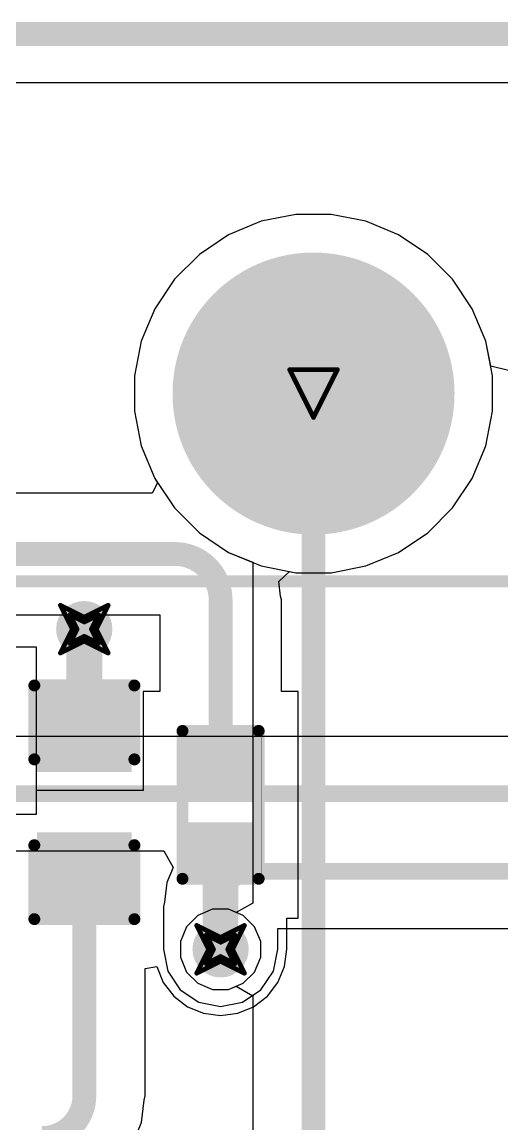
# Model space of a CAD drawing. Header units: inches. Extents: x -2 to 5376, y -4 to 5426.
# Drawn here: x 66.9 to 72.01, y 84.9 to 96.64 of the extents above; entities that cross this region are included whole.
import ezdxf

# ---------------------------------------------------------------- set-up
doc = ezdxf.new("R2010")
doc.units = ezdxf.units.IN
for name, color, linetype in [('Board Outline', 216, 'Continuous'), ('Bottom Layer', 5, 'Continuous'), ('Bottom Solder', 6, 'Continuous'), ('Drill Drawing', 1, 'Continuous'), ('Layer 1', 16, 'Continuous'), ('Layer 2', 76, 'Continuous'), ('Multi-Layer', 9, 'Continuous'), ('Pad Holes', 156, 'Continuous'), ('Top Layer', 1, 'Continuous'), ('Top Overlay', 2, 'Continuous'), ('Top Paste', 8, 'Continuous'), ('Top Solder', 216, 'Continuous'), ('Via Holes', 16, 'Continuous')]:
    doc.layers.add(name, color=color, linetype=linetype)

# ---------------------------------------------------------------- blocks, each defined once
blk = doc.blocks.new('R___0402_81')
at = {"layer": 'Top Layer'}
for points in [[(-0.699, -0.318), (-0.699, 0.318), (-0.241, 0.318), (-0.241, -0.318)], [(0.241, -0.318), (0.241, 0.318), (0.699, 0.318), (0.699, -0.318)]]:
    blk.add_hatch(color=1, dxfattribs=at).paths.add_polyline_path(points)
at = {"layer": 'Top Paste'}
for points in [[(-0.699, -0.318), (-0.699, 0.318), (-0.241, 0.318), (-0.241, -0.318)], [(0.241, -0.318), (0.241, 0.318), (0.699, 0.318), (0.699, -0.318)]]:
    blk.add_hatch(color=8, dxfattribs=at).paths.add_polyline_path(points)
at = {"layer": 'Top Solder'}
for points in [[(-0.754, -0.373), (-0.754, 0.373), (-0.186, 0.373), (-0.186, -0.373)], [(0.186, -0.373), (0.186, 0.373), (0.754, 0.373), (0.754, -0.373)]]:
    blk.add_hatch(color=216, dxfattribs=at).paths.add_polyline_path(points)
at = {"layer": 'Top Overlay'}
for points in [[(-0.787, 0.406, 0.127, 0.127, 0), (0.787, 0.406, 0.127, 0.127, 0)], [(-0.787, 0.406, 0.127, 0.127, 0), (-0.787, -0.406, 0.127, 0.127, 0)], [(0.787, 0.406, 0.127, 0.127, 0), (0.787, -0.406, 0.127, 0.127, 0)], [(-0.787, -0.406, 0.127, 0.127, 0), (0.787, -0.406, 0.127, 0.127, 0)], [(-0.813, -0.432, 0.00323, 0.00323, 0), (0.813, -0.432, 0.00323, 0.00323, 0)]]:
    blk.add_lwpolyline(points, format="xyseb", dxfattribs=at)
for points in [[(-0.819, 0.406, 0.0635, 0.0635, 1), (-0.756, 0.406, 0.0635, 0.0635, 1)], [(-0.819, 0.406, 0.0635, 0.0635, 1), (-0.756, 0.406, 0.0635, 0.0635, 1)], [(0.756, 0.406, 0.0635, 0.0635, 1), (0.819, 0.406, 0.0635, 0.0635, 1)], [(0.756, 0.406, 0.0635, 0.0635, 1), (0.819, 0.406, 0.0635, 0.0635, 1)], [(-0.819, -0.406, 0.0635, 0.0635, 1), (-0.756, -0.406, 0.0635, 0.0635, 1)], [(-0.819, -0.406, 0.0635, 0.0635, 1), (-0.756, -0.406, 0.0635, 0.0635, 1)], [(0.756, -0.406, 0.0635, 0.0635, 1), (0.819, -0.406, 0.0635, 0.0635, 1)], [(0.756, -0.406, 0.0635, 0.0635, 1), (0.819, -0.406, 0.0635, 0.0635, 1)], [(-0.814, -0.432, 0.00161, 0.00161, 1), (-0.812, -0.432, 0.00161, 0.00161, 1)], [(0.812, -0.432, 0.00161, 0.00161, 1), (0.814, -0.432, 0.00161, 0.00161, 1)]]:
    blk.add_lwpolyline(points, format="xyseb", close=True, dxfattribs=at)
blk = doc.blocks.new('C___0603_105')
at = {"layer": 'Top Layer'}
for points in [[(-0.381, 0.445), (-0.381, -0.445), (-1.143, -0.445), (-1.143, 0.445)], [(1.143, 0.445), (1.143, -0.445), (0.381, -0.445), (0.381, 0.445)]]:
    blk.add_hatch(color=1, dxfattribs=at).paths.add_polyline_path(points)
at = {"layer": 'Top Paste'}
for points in [[(-0.381, 0.445), (-0.381, -0.445), (-1.143, -0.445), (-1.143, 0.445)], [(1.143, 0.445), (1.143, -0.445), (0.381, -0.445), (0.381, 0.445)]]:
    blk.add_hatch(color=8, dxfattribs=at).paths.add_polyline_path(points)
at = {"layer": 'Top Solder'}
for points in [[(-0.321, 0.504), (-0.321, -0.504), (-1.203, -0.504), (-1.203, 0.504)], [(1.203, 0.504), (1.203, -0.504), (0.321, -0.504), (0.321, 0.504)]]:
    blk.add_hatch(color=216, dxfattribs=at).paths.add_polyline_path(points)
at = {"layer": 'Top Overlay'}
for points in [[(-1.245, -0.533, 0.127, 0.127, 0), (-1.245, 0.533, 0.127, 0.127, 0)], [(-0.457, 0.533, 0.127, 0.127, 0), (-1.245, 0.533, 0.127, 0.127, 0)], [(1.245, 0.533, 0.127, 0.127, 0), (0.457, 0.533, 0.127, 0.127, 0)], [(1.245, -0.533, 0.127, 0.127, 0), (1.245, 0.533, 0.127, 0.127, 0)], [(-0.457, -0.533, 0.127, 0.127, 0), (-1.245, -0.533, 0.127, 0.127, 0)], [(1.245, -0.533, 0.127, 0.127, 0), (0.457, -0.533, 0.127, 0.127, 0)]]:
    blk.add_lwpolyline(points, format="xyseb", dxfattribs=at)
for points in [[(-1.276, 0.533, 0.0635, 0.0635, 1), (-1.213, 0.533, 0.0635, 0.0635, 1)], [(-1.276, 0.533, 0.0635, 0.0635, 1), (-1.213, 0.533, 0.0635, 0.0635, 1)], [(-0.489, 0.533, 0.0635, 0.0635, 1), (-0.425, 0.533, 0.0635, 0.0635, 1)], [(0.425, 0.533, 0.0635, 0.0635, 1), (0.489, 0.533, 0.0635, 0.0635, 1)], [(1.213, 0.533, 0.0635, 0.0635, 1), (1.276, 0.533, 0.0635, 0.0635, 1)], [(1.213, 0.533, 0.0635, 0.0635, 1), (1.276, 0.533, 0.0635, 0.0635, 1)], [(-1.276, -0.533, 0.0635, 0.0635, 1), (-1.213, -0.533, 0.0635, 0.0635, 1)], [(-1.276, -0.533, 0.0635, 0.0635, 1), (-1.213, -0.533, 0.0635, 0.0635, 1)], [(-0.489, -0.533, 0.0635, 0.0635, 1), (-0.425, -0.533, 0.0635, 0.0635, 1)], [(0.425, -0.533, 0.0635, 0.0635, 1), (0.489, -0.533, 0.0635, 0.0635, 1)], [(1.213, -0.533, 0.0635, 0.0635, 1), (1.276, -0.533, 0.0635, 0.0635, 1)], [(1.213, -0.533, 0.0635, 0.0635, 1), (1.276, -0.533, 0.0635, 0.0635, 1)]]:
    blk.add_lwpolyline(points, format="xyseb", close=True, dxfattribs=at)
blk = doc.blocks.new('DB2ERM_5_08_12P_GN_128')
at = {"layer": 'Bottom Layer'}
h = blk.add_hatch(color=5, dxfattribs=at)
edge = h.paths.add_edge_path()
edge.add_arc((-2.54, 0), 1.4, 0, 360)
at = {"layer": 'Bottom Solder'}
h = blk.add_hatch(color=6, dxfattribs=at)
edge = h.paths.add_edge_path()
edge.add_arc((-2.54, 0), 1.502, 0, 360)
at = {"layer": 'Layer 1'}
h = blk.add_hatch(color=16, dxfattribs=at)
edge = h.paths.add_edge_path()
edge.add_arc((-2.54, 0), 1.4, 0, 360)
at = {"layer": 'Layer 2'}
h = blk.add_hatch(color=76, dxfattribs=at)
edge = h.paths.add_edge_path()
edge.add_arc((-2.54, 0), 1.4, 0, 360)
at = {"layer": 'Multi-Layer'}
h = blk.add_hatch(color=9, dxfattribs=at)
edge = h.paths.add_edge_path()
edge.add_arc((-2.54, 0), 1.4, 0, 360)
at = {"layer": 'Pad Holes'}
h = blk.add_hatch(color=7, dxfattribs=at)
edge = h.paths.add_edge_path()
edge.add_arc((-2.54, 0), 0.95, 0, 360)
at = {"layer": 'Top Layer'}
h = blk.add_hatch(color=1, dxfattribs=at)
edge = h.paths.add_edge_path()
edge.add_arc((-2.54, 0), 1.4, 0, 360)
at = {"layer": 'Top Solder'}
h = blk.add_hatch(color=216, dxfattribs=at)
edge = h.paths.add_edge_path()
edge.add_arc((-2.54, 0), 1.502, 0, 360)
at = {"layer": 'Top Overlay'}
blk.add_lwpolyline([(35.636, 2, 0.127, 0.127, 0), (-35.636, 2, 0.127, 0.127, 0)], format="xyseb", dxfattribs=at)

msp = doc.modelspace()

# ---------------------------------------------------------------- hatches: boundary and pattern name
at = {"layer": 'Bottom Layer'}
h = msp.add_hatch(color=5, dxfattribs=at)
edge = h.paths.add_edge_path()
edge.add_arc((67.563, 90.17), 0.3, 0, 360)
h = msp.add_hatch(color=5, dxfattribs=at)
edge = h.paths.add_edge_path()
edge.add_arc((69.015, 86.76), 0.3, 0, 360)
at = {"layer": 'Layer 1'}
h = msp.add_hatch(color=16, dxfattribs=at)
edge = h.paths.add_edge_path()
edge.add_arc((67.563, 90.17), 0.3, 0, 360)
h = msp.add_hatch(color=16, dxfattribs=at)
edge = h.paths.add_edge_path()
edge.add_arc((69.015, 86.76), 0.3, 0, 360)
at = {"layer": 'Layer 2'}
h = msp.add_hatch(color=76, dxfattribs=at)
edge = h.paths.add_edge_path()
edge.add_arc((67.563, 90.17), 0.3, 0, 360)
h = msp.add_hatch(color=76, dxfattribs=at)
edge = h.paths.add_edge_path()
edge.add_arc((69.015, 86.76), 0.3, 0, 360)
at = {"layer": 'Top Layer'}
h = msp.add_hatch(color=1, dxfattribs=at)
edge = h.paths.add_edge_path()
edge.add_arc((67.563, 90.17), 0.3, 0, 360)
h = msp.add_hatch(color=1, dxfattribs=at)
edge = h.paths.add_edge_path()
edge.add_arc((69.015, 86.76), 0.3, 0, 360)
at = {"layer": 'Via Holes'}
h = msp.add_hatch(color=7, dxfattribs=at)
edge = h.paths.add_edge_path()
edge.add_arc((67.563, 90.17), 0.15, 0, 360)
h = msp.add_hatch(color=7, dxfattribs=at)
edge = h.paths.add_edge_path()
edge.add_arc((69.015, 86.76), 0.15, 0, 360)

# ---------------------------------------------------------------- linework, layer by layer
at = {"layer": 'Board Outline'}
msp.add_lwpolyline([(1.478, 96.509, 0.254, 0.254, 0), (135.382, 96.509, 0.254, 0.254, 0)], format="xyseb", dxfattribs=at)
at = {"layer": 'Bottom Layer'}
for p, q in [((29.972, 95.991), (109.054, 95.991)), ((69.448, 94.514), (69.101, 94.37)), ((69.817, 94.587), (69.448, 94.514)), ((70.193, 94.587), (69.817, 94.587)), ((70.562, 94.514), (70.193, 94.587)), ((70.909, 94.37), (70.562, 94.514)), ((69.101, 94.37), (68.789, 94.161)), ((71.221, 94.161), (70.909, 94.37)), ((68.789, 94.161), (68.523, 93.896)), ((71.487, 93.896), (71.221, 94.161)), ((68.523, 93.896), (68.314, 93.583)), ((71.696, 93.583), (71.487, 93.896)), ((68.314, 93.583), (68.17, 93.236)), ((71.84, 93.236), (71.696, 93.583)), ((68.17, 93.236), (68.097, 92.867)), ((71.892, 92.97), (71.84, 93.236)), ((72.083, 92.926), (71.892, 92.97)), ((68.097, 92.867), (68.097, 92.491)), ((68.097, 92.491), (68.17, 92.123)), ((68.17, 92.123), (68.314, 91.775)), ((68.314, 91.775), (68.523, 91.463)), ((68.523, 91.463), (68.789, 91.197)), ((68.789, 91.197), (69.101, 90.988)), ((69.101, 90.988), (69.358, 90.882)), ((69.358, 90.882), (69.358, 87.253)), ((67.054, 89.977), (65.149, 89.977)), ((67.054, 88.199), (67.054, 89.977)), ((65.563, 88.199), (67.054, 88.199)), ((69.358, 87.253), (69.18, 87.153)), ((68.773, 87.122), (68.653, 87.001)), ((68.93, 87.187), (68.773, 87.122)), ((69.1, 87.187), (68.93, 87.187)), ((69.18, 87.153), (69.1, 87.187)), ((68.653, 87.001), (68.588, 86.844)), ((68.588, 86.844), (68.588, 86.675)), ((68.588, 86.675), (68.653, 86.518)), ((68.653, 86.518), (68.773, 86.398)), ((68.773, 86.398), (68.93, 86.333)), ((68.93, 86.333), (69.1, 86.333)), ((69.1, 86.333), (69.18, 86.366)), ((69.18, 86.366), (69.358, 86.266)), ((69.358, 86.266), (69.358, 83.109))]:
    msp.add_line(p, q, dxfattribs=at)
msp.add_lwpolyline([(70.005, 82.341, 0.254, 0.254, 0), (70.005, 92.679, 0.254, 0.254, 0)], format="xyseb", dxfattribs=at)
msp.add_lwpolyline([(69.942, 92.679, 0.127, 0.127, 1), (70.069, 92.679, 0.127, 0.127, 1)], format="xyseb", close=True, dxfattribs=at)
at = {"layer": 'Drill Drawing'}
for points in [[(69.751, 92.933, 0.0508, 0.0508, 0), (70.259, 92.933, 0.0508, 0.0508, 0)], [(69.751, 92.933, 0.0508, 0.0508, 0), (70.005, 92.425, 0.0508, 0.0508, 0)], [(70.005, 92.425, 0.0508, 0.0508, 0), (70.259, 92.933, 0.0508, 0.0508, 0)], [(67.309, 90.424, 0.0508, 0.0508, 0), (67.563, 90.297, 0.0508, 0.0508, 0)], [(67.309, 90.424, 0.0508, 0.0508, 0), (67.436, 90.17, 0.0508, 0.0508, 0)], [(67.563, 90.297, 0.0508, 0.0508, 0), (67.817, 90.424, 0.0508, 0.0508, 0)], [(67.69, 90.17, 0.0508, 0.0508, 0), (67.817, 90.424, 0.0508, 0.0508, 0)], [(67.411, 90.322, 0.0508, 0.0508, 0), (67.563, 90.246, 0.0508, 0.0508, 0)], [(67.411, 90.322, 0.0508, 0.0508, 0), (67.487, 90.17, 0.0508, 0.0508, 0)], [(67.563, 90.246, 0.0508, 0.0508, 0), (67.715, 90.322, 0.0508, 0.0508, 0)], [(67.639, 90.17, 0.0508, 0.0508, 0), (67.715, 90.322, 0.0508, 0.0508, 0)], [(67.309, 89.916, 0.0508, 0.0508, 0), (67.436, 90.17, 0.0508, 0.0508, 0)], [(67.411, 90.018, 0.0508, 0.0508, 0), (67.487, 90.17, 0.0508, 0.0508, 0)], [(67.639, 90.17, 0.0508, 0.0508, 0), (67.715, 90.018, 0.0508, 0.0508, 0)], [(67.69, 90.17, 0.0508, 0.0508, 0), (67.817, 89.916, 0.0508, 0.0508, 0)], [(67.309, 89.916, 0.0508, 0.0508, 0), (67.563, 90.043, 0.0508, 0.0508, 0)], [(67.411, 90.018, 0.0508, 0.0508, 0), (67.563, 90.094, 0.0508, 0.0508, 0)], [(67.563, 90.094, 0.0508, 0.0508, 0), (67.715, 90.018, 0.0508, 0.0508, 0)], [(67.563, 90.043, 0.0508, 0.0508, 0), (67.817, 89.916, 0.0508, 0.0508, 0)], [(68.761, 87.014, 0.0508, 0.0508, 0), (69.015, 86.887, 0.0508, 0.0508, 0)], [(68.761, 87.014, 0.0508, 0.0508, 0), (68.888, 86.76, 0.0508, 0.0508, 0)], [(69.015, 86.887, 0.0508, 0.0508, 0), (69.269, 87.014, 0.0508, 0.0508, 0)], [(69.142, 86.76, 0.0508, 0.0508, 0), (69.269, 87.014, 0.0508, 0.0508, 0)], [(68.863, 86.912, 0.0508, 0.0508, 0), (69.015, 86.836, 0.0508, 0.0508, 0)], [(68.863, 86.912, 0.0508, 0.0508, 0), (68.939, 86.76, 0.0508, 0.0508, 0)], [(69.015, 86.836, 0.0508, 0.0508, 0), (69.167, 86.912, 0.0508, 0.0508, 0)], [(69.091, 86.76, 0.0508, 0.0508, 0), (69.167, 86.912, 0.0508, 0.0508, 0)], [(68.761, 86.506, 0.0508, 0.0508, 0), (68.888, 86.76, 0.0508, 0.0508, 0)], [(68.863, 86.607, 0.0508, 0.0508, 0), (68.939, 86.76, 0.0508, 0.0508, 0)], [(69.091, 86.76, 0.0508, 0.0508, 0), (69.167, 86.607, 0.0508, 0.0508, 0)], [(69.142, 86.76, 0.0508, 0.0508, 0), (69.269, 86.506, 0.0508, 0.0508, 0)], [(68.761, 86.506, 0.0508, 0.0508, 0), (69.015, 86.633, 0.0508, 0.0508, 0)], [(68.863, 86.607, 0.0508, 0.0508, 0), (69.015, 86.683, 0.0508, 0.0508, 0)], [(69.015, 86.683, 0.0508, 0.0508, 0), (69.167, 86.607, 0.0508, 0.0508, 0)], [(69.015, 86.633, 0.0508, 0.0508, 0), (69.269, 86.506, 0.0508, 0.0508, 0)]]:
    msp.add_lwpolyline(points, format="xyseb", dxfattribs=at)
for points in [[(69.738, 92.933, 0.0254, 0.0254, 1), (69.764, 92.933, 0.0254, 0.0254, 1)], [(69.738, 92.933, 0.0254, 0.0254, 1), (69.764, 92.933, 0.0254, 0.0254, 1)], [(70.246, 92.933, 0.0254, 0.0254, 1), (70.272, 92.933, 0.0254, 0.0254, 1)], [(70.246, 92.933, 0.0254, 0.0254, 1), (70.272, 92.933, 0.0254, 0.0254, 1)], [(69.992, 92.425, 0.0254, 0.0254, 1), (70.018, 92.425, 0.0254, 0.0254, 1)], [(69.992, 92.425, 0.0254, 0.0254, 1), (70.018, 92.425, 0.0254, 0.0254, 1)], [(67.296, 90.424, 0.0254, 0.0254, 1), (67.322, 90.424, 0.0254, 0.0254, 1)], [(67.296, 90.424, 0.0254, 0.0254, 1), (67.322, 90.424, 0.0254, 0.0254, 1)], [(67.804, 90.424, 0.0254, 0.0254, 1), (67.83, 90.424, 0.0254, 0.0254, 1)], [(67.804, 90.424, 0.0254, 0.0254, 1), (67.83, 90.424, 0.0254, 0.0254, 1)], [(67.398, 90.322, 0.0254, 0.0254, 1), (67.423, 90.322, 0.0254, 0.0254, 1)], [(67.398, 90.322, 0.0254, 0.0254, 1), (67.423, 90.322, 0.0254, 0.0254, 1)], [(67.55, 90.297, 0.0254, 0.0254, 1), (67.576, 90.297, 0.0254, 0.0254, 1)], [(67.55, 90.297, 0.0254, 0.0254, 1), (67.576, 90.297, 0.0254, 0.0254, 1)], [(67.55, 90.246, 0.0254, 0.0254, 1), (67.576, 90.246, 0.0254, 0.0254, 1)], [(67.55, 90.246, 0.0254, 0.0254, 1), (67.576, 90.246, 0.0254, 0.0254, 1)], [(67.703, 90.322, 0.0254, 0.0254, 1), (67.728, 90.322, 0.0254, 0.0254, 1)], [(67.703, 90.322, 0.0254, 0.0254, 1), (67.728, 90.322, 0.0254, 0.0254, 1)], [(67.423, 90.17, 0.0254, 0.0254, 1), (67.449, 90.17, 0.0254, 0.0254, 1)], [(67.423, 90.17, 0.0254, 0.0254, 1), (67.449, 90.17, 0.0254, 0.0254, 1)], [(67.474, 90.17, 0.0254, 0.0254, 1), (67.499, 90.17, 0.0254, 0.0254, 1)], [(67.474, 90.17, 0.0254, 0.0254, 1), (67.499, 90.17, 0.0254, 0.0254, 1)], [(67.626, 90.17, 0.0254, 0.0254, 1), (67.652, 90.17, 0.0254, 0.0254, 1)], [(67.626, 90.17, 0.0254, 0.0254, 1), (67.652, 90.17, 0.0254, 0.0254, 1)], [(67.677, 90.17, 0.0254, 0.0254, 1), (67.703, 90.17, 0.0254, 0.0254, 1)], [(67.677, 90.17, 0.0254, 0.0254, 1), (67.703, 90.17, 0.0254, 0.0254, 1)], [(67.398, 90.018, 0.0254, 0.0254, 1), (67.423, 90.018, 0.0254, 0.0254, 1)], [(67.398, 90.018, 0.0254, 0.0254, 1), (67.423, 90.018, 0.0254, 0.0254, 1)], [(67.55, 90.094, 0.0254, 0.0254, 1), (67.576, 90.094, 0.0254, 0.0254, 1)], [(67.55, 90.094, 0.0254, 0.0254, 1), (67.576, 90.094, 0.0254, 0.0254, 1)], [(67.55, 90.043, 0.0254, 0.0254, 1), (67.576, 90.043, 0.0254, 0.0254, 1)], [(67.55, 90.043, 0.0254, 0.0254, 1), (67.576, 90.043, 0.0254, 0.0254, 1)], [(67.703, 90.018, 0.0254, 0.0254, 1), (67.728, 90.018, 0.0254, 0.0254, 1)], [(67.703, 90.018, 0.0254, 0.0254, 1), (67.728, 90.018, 0.0254, 0.0254, 1)], [(67.296, 89.916, 0.0254, 0.0254, 1), (67.322, 89.916, 0.0254, 0.0254, 1)], [(67.296, 89.916, 0.0254, 0.0254, 1), (67.322, 89.916, 0.0254, 0.0254, 1)], [(67.804, 89.916, 0.0254, 0.0254, 1), (67.83, 89.916, 0.0254, 0.0254, 1)], [(67.804, 89.916, 0.0254, 0.0254, 1), (67.83, 89.916, 0.0254, 0.0254, 1)], [(68.748, 87.014, 0.0254, 0.0254, 1), (68.774, 87.014, 0.0254, 0.0254, 1)], [(68.748, 87.014, 0.0254, 0.0254, 1), (68.774, 87.014, 0.0254, 0.0254, 1)], [(69.256, 87.014, 0.0254, 0.0254, 1), (69.282, 87.014, 0.0254, 0.0254, 1)], [(69.256, 87.014, 0.0254, 0.0254, 1), (69.282, 87.014, 0.0254, 0.0254, 1)], [(68.85, 86.912, 0.0254, 0.0254, 1), (68.875, 86.912, 0.0254, 0.0254, 1)], [(68.85, 86.912, 0.0254, 0.0254, 1), (68.875, 86.912, 0.0254, 0.0254, 1)], [(69.002, 86.887, 0.0254, 0.0254, 1), (69.028, 86.887, 0.0254, 0.0254, 1)], [(69.002, 86.887, 0.0254, 0.0254, 1), (69.028, 86.887, 0.0254, 0.0254, 1)], [(69.002, 86.836, 0.0254, 0.0254, 1), (69.028, 86.836, 0.0254, 0.0254, 1)], [(69.002, 86.836, 0.0254, 0.0254, 1), (69.028, 86.836, 0.0254, 0.0254, 1)], [(69.155, 86.912, 0.0254, 0.0254, 1), (69.18, 86.912, 0.0254, 0.0254, 1)], [(69.155, 86.912, 0.0254, 0.0254, 1), (69.18, 86.912, 0.0254, 0.0254, 1)], [(68.875, 86.76, 0.0254, 0.0254, 1), (68.901, 86.76, 0.0254, 0.0254, 1)], [(68.875, 86.76, 0.0254, 0.0254, 1), (68.901, 86.76, 0.0254, 0.0254, 1)], [(68.926, 86.76, 0.0254, 0.0254, 1), (68.952, 86.76, 0.0254, 0.0254, 1)], [(68.926, 86.76, 0.0254, 0.0254, 1), (68.952, 86.76, 0.0254, 0.0254, 1)], [(69.079, 86.76, 0.0254, 0.0254, 1), (69.104, 86.76, 0.0254, 0.0254, 1)], [(69.079, 86.76, 0.0254, 0.0254, 1), (69.104, 86.76, 0.0254, 0.0254, 1)], [(69.129, 86.76, 0.0254, 0.0254, 1), (69.155, 86.76, 0.0254, 0.0254, 1)], [(69.129, 86.76, 0.0254, 0.0254, 1), (69.155, 86.76, 0.0254, 0.0254, 1)], [(68.85, 86.607, 0.0254, 0.0254, 1), (68.875, 86.607, 0.0254, 0.0254, 1)], [(68.85, 86.607, 0.0254, 0.0254, 1), (68.875, 86.607, 0.0254, 0.0254, 1)], [(69.002, 86.683, 0.0254, 0.0254, 1), (69.028, 86.683, 0.0254, 0.0254, 1)], [(69.002, 86.683, 0.0254, 0.0254, 1), (69.028, 86.683, 0.0254, 0.0254, 1)], [(69.002, 86.633, 0.0254, 0.0254, 1), (69.028, 86.633, 0.0254, 0.0254, 1)], [(69.002, 86.633, 0.0254, 0.0254, 1), (69.028, 86.633, 0.0254, 0.0254, 1)], [(69.155, 86.607, 0.0254, 0.0254, 1), (69.18, 86.607, 0.0254, 0.0254, 1)], [(69.155, 86.607, 0.0254, 0.0254, 1), (69.18, 86.607, 0.0254, 0.0254, 1)], [(68.748, 86.506, 0.0254, 0.0254, 1), (68.774, 86.506, 0.0254, 0.0254, 1)], [(68.748, 86.506, 0.0254, 0.0254, 1), (68.774, 86.506, 0.0254, 0.0254, 1)], [(69.256, 86.506, 0.0254, 0.0254, 1), (69.282, 86.506, 0.0254, 0.0254, 1)], [(69.256, 86.506, 0.0254, 0.0254, 1), (69.282, 86.506, 0.0254, 0.0254, 1)]]:
    msp.add_lwpolyline(points, format="xyseb", close=True, dxfattribs=at)
at = {"layer": 'Layer 1'}
for p, q in [((3.797, 95.991), (109.054, 95.991)), ((69.448, 94.514), (69.101, 94.37)), ((69.817, 94.587), (69.448, 94.514)), ((70.193, 94.587), (69.817, 94.587)), ((70.562, 94.514), (70.193, 94.587)), ((70.909, 94.37), (70.562, 94.514)), ((69.101, 94.37), (68.789, 94.161)), ((71.221, 94.161), (70.909, 94.37)), ((68.789, 94.161), (68.523, 93.896)), ((71.487, 93.896), (71.221, 94.161)), ((68.523, 93.896), (68.314, 93.583)), ((71.696, 93.583), (71.487, 93.896)), ((68.314, 93.583), (68.17, 93.236)), ((71.84, 93.236), (71.696, 93.583)), ((68.17, 93.236), (68.097, 92.867)), ((71.913, 92.867), (71.84, 93.236)), ((68.097, 92.867), (68.097, 92.491)), ((71.913, 92.491), (71.913, 92.867)), ((68.097, 92.491), (68.17, 92.123)), ((71.84, 92.123), (71.913, 92.491)), ((68.17, 92.123), (68.314, 91.775)), ((71.696, 91.775), (71.84, 92.123)), ((68.314, 91.775), (68.523, 91.463)), ((71.487, 91.463), (71.696, 91.775)), ((68.523, 91.463), (68.789, 91.197)), ((71.221, 91.197), (71.487, 91.463)), ((68.789, 91.197), (69.101, 90.988)), ((70.909, 90.988), (71.221, 91.197)), ((69.101, 90.988), (69.448, 90.845)), ((70.562, 90.845), (70.909, 90.988)), ((69.448, 90.845), (69.817, 90.771)), ((70.193, 90.771), (70.562, 90.845)), ((69.817, 90.771), (70.193, 90.771)), ((104.902, 89.026), (49.18, 89.026)), ((49.304, 87.809), (68.411, 87.809)), ((68.411, 87.809), (68.51, 87.631)), ((68.51, 87.631), (68.443, 87.47)), ((68.443, 87.47), (68.416, 87.264)), ((68.416, 87.264), (68.406, 87.215)), ((68.406, 87.215), (68.406, 86.76)), ((69.624, 86.76), (69.624, 86.983)), ((69.624, 86.983), (80.968, 86.983)), ((68.406, 86.76), (68.453, 86.527)), ((69.577, 86.527), (69.624, 86.76)), ((68.453, 86.527), (68.585, 86.329)), ((69.445, 86.329), (69.577, 86.527)), ((68.585, 86.329), (68.782, 86.197)), ((69.248, 86.197), (69.445, 86.329)), ((68.782, 86.197), (69.015, 86.151)), ((69.015, 86.151), (69.248, 86.197))]:
    msp.add_line(p, q, dxfattribs=at)
for points in [[(49.18, 88.417, 0.178, 0.178, 0), (104.902, 88.417, 0.178, 0.178, 0)], [(69.015, 87.215, 0.178, 0.178, -0.414214), (69.392, 87.592, 0.178, 0.178, 0)], [(69.392, 87.592, 0.178, 0.178, 0), (104.407, 87.592, 0.178, 0.178, 0)], [(69.015, 86.76, 0.178, 0.178, 0), (69.015, 87.215, 0.178, 0.178, 0)]]:
    msp.add_lwpolyline(points, format="xyseb", dxfattribs=at)
for points in [[(69.347, 87.592, 0.0889, 0.0889, 1), (69.436, 87.592, 0.0889, 0.0889, 1)], [(69.347, 87.592, 0.0889, 0.0889, 1), (69.436, 87.592, 0.0889, 0.0889, 1)], [(68.971, 87.215, 0.0889, 0.0889, 1), (69.06, 87.215, 0.0889, 0.0889, 1)], [(68.971, 87.215, 0.0889, 0.0889, 1), (69.06, 87.215, 0.0889, 0.0889, 1)], [(68.971, 86.76, 0.0889, 0.0889, 1), (69.06, 86.76, 0.0889, 0.0889, 1)]]:
    msp.add_lwpolyline(points, format="xyseb", close=True, dxfattribs=at)
at = {"layer": 'Layer 2'}
for p, q in [((3.797, 95.991), (109.054, 95.991)), ((69.448, 94.514), (69.101, 94.37)), ((69.817, 94.587), (69.448, 94.514)), ((70.193, 94.587), (69.817, 94.587)), ((70.562, 94.514), (70.193, 94.587)), ((70.909, 94.37), (70.562, 94.514)), ((69.101, 94.37), (68.789, 94.161)), ((71.221, 94.161), (70.909, 94.37)), ((68.789, 94.161), (68.523, 93.896)), ((71.487, 93.896), (71.221, 94.161)), ((68.523, 93.896), (68.314, 93.583)), ((71.696, 93.583), (71.487, 93.896)), ((68.314, 93.583), (68.17, 93.236)), ((71.84, 93.236), (71.696, 93.583)), ((68.17, 93.236), (68.097, 92.867)), ((71.913, 92.867), (71.84, 93.236)), ((68.097, 92.867), (68.097, 92.491)), ((71.913, 92.491), (71.913, 92.867)), ((68.097, 92.491), (68.17, 92.123)), ((71.84, 92.123), (71.913, 92.491)), ((68.17, 92.123), (68.314, 91.775)), ((71.696, 91.775), (71.84, 92.123)), ((68.314, 91.775), (68.523, 91.463)), ((71.487, 91.463), (71.696, 91.775)), ((68.523, 91.463), (68.789, 91.197)), ((71.221, 91.197), (71.487, 91.463)), ((68.789, 91.197), (69.101, 90.988)), ((70.909, 90.988), (71.221, 91.197)), ((69.101, 90.988), (69.448, 90.845)), ((70.562, 90.845), (70.909, 90.988)), ((69.448, 90.845), (69.817, 90.771)), ((70.193, 90.771), (70.562, 90.845)), ((69.817, 90.771), (70.193, 90.771)), ((68.773, 87.122), (68.653, 87.001)), ((68.93, 87.187), (68.773, 87.122)), ((69.1, 87.187), (68.93, 87.187)), ((69.257, 87.122), (69.1, 87.187)), ((69.377, 87.001), (69.257, 87.122)), ((68.653, 87.001), (68.588, 86.844)), ((69.442, 86.844), (69.377, 87.001)), ((68.588, 86.844), (68.588, 86.675)), ((69.442, 86.675), (69.442, 86.844)), ((68.588, 86.675), (68.653, 86.518)), ((69.377, 86.518), (69.442, 86.675)), ((68.653, 86.518), (68.773, 86.398)), ((69.257, 86.398), (69.377, 86.518)), ((68.773, 86.398), (68.93, 86.333)), ((69.1, 86.333), (69.257, 86.398)), ((68.93, 86.333), (69.1, 86.333))]:
    msp.add_line(p, q, dxfattribs=at)
at = {"layer": 'Top Layer'}
for p, q in [((24.765, 95.991), (107.265, 95.991)), ((69.448, 94.514), (69.101, 94.37)), ((69.817, 94.587), (69.448, 94.514)), ((70.193, 94.587), (69.817, 94.587)), ((70.562, 94.514), (70.193, 94.587)), ((70.909, 94.37), (70.562, 94.514)), ((69.101, 94.37), (68.789, 94.161)), ((71.221, 94.161), (70.909, 94.37)), ((68.789, 94.161), (68.523, 93.896)), ((71.487, 93.896), (71.221, 94.161)), ((68.523, 93.896), (68.314, 93.583)), ((71.696, 93.583), (71.487, 93.896)), ((68.314, 93.583), (68.17, 93.236)), ((71.84, 93.236), (71.696, 93.583)), ((68.17, 93.236), (68.097, 92.867)), ((71.913, 92.867), (71.84, 93.236)), ((68.097, 92.867), (68.097, 92.491)), ((71.913, 92.491), (71.913, 92.867)), ((68.097, 92.491), (68.17, 92.123)), ((71.84, 92.123), (71.913, 92.491)), ((68.17, 92.123), (68.314, 91.775)), ((71.696, 91.775), (71.84, 92.123)), ((68.344, 91.73), (68.285, 91.618)), ((68.314, 91.775), (68.344, 91.73)), ((71.487, 91.463), (71.696, 91.775)), ((68.285, 91.618), (66.664, 91.618)), ((71.221, 91.197), (71.487, 91.463)), ((70.909, 90.988), (71.221, 91.197)), ((70.562, 90.845), (70.909, 90.988)), ((70.193, 90.771), (70.562, 90.845)), ((69.634, 90.678), (69.748, 90.785)), ((69.748, 90.785), (69.817, 90.771)), ((69.817, 90.771), (70.193, 90.771)), ((69.654, 90.523), (69.634, 90.678)), ((69.663, 90.482), (69.654, 90.523)), ((69.663, 89.506), (69.663, 90.482)), ((66.8, 90.323), (68.368, 90.323)), ((68.368, 90.323), (68.368, 89.506)), ((67.054, 89.977), (66.8, 89.977)), ((67.054, 88.453), (67.054, 89.977)), ((68.368, 89.506), (68.19, 89.506)), ((68.19, 89.506), (68.19, 88.453)), ((69.841, 89.506), (69.663, 89.506)), ((69.841, 88.033), (69.841, 89.506)), ((68.19, 88.453), (67.054, 88.453)), ((69.841, 87.093), (69.841, 88.033)), ((69.72, 86.76), (69.72, 87.093)), ((69.72, 87.093), (69.841, 87.093)), ((69.696, 86.577), (69.72, 86.76)), ((68.211, 86.556), (68.335, 86.577)), ((68.211, 85.2), (68.211, 86.556)), ((68.335, 86.577), (68.405, 86.407)), ((69.625, 86.407), (69.696, 86.577)), ((68.405, 86.407), (68.517, 86.261)), ((69.513, 86.261), (69.625, 86.407)), ((68.517, 86.261), (68.663, 86.149)), ((69.367, 86.149), (69.513, 86.261)), ((68.663, 86.149), (68.833, 86.079)), ((69.197, 86.079), (69.367, 86.149)), ((68.833, 86.079), (69.015, 86.055)), ((69.015, 86.055), (69.197, 86.079)), ((68.171, 84.917), (68.202, 85.154)), ((68.202, 85.154), (68.211, 85.2)), ((68.062, 84.653), (68.171, 84.917))]:
    msp.add_line(p, q, dxfattribs=at)
for points in [[(66.651, 90.971, 0.254, 0.254, 0), (68.527, 90.971, 0.254, 0.254, 0)], [(68.527, 90.971, 0.254, 0.254, -0.414214), (69.015, 90.482, 0.254, 0.254, 0)], [(69.015, 88.795, 0.254, 0.254, 0), (69.015, 90.482, 0.254, 0.254, 0)], [(67.564, 89.088, 0.381, 0.381, 0), (67.564, 90.17, 0.381, 0.381, 0)], [(69.015, 86.76, 0.381, 0.381, 0), (69.015, 87.829, 0.381, 0.381, 0)], [(67.564, 85.2, 0.254, 0.254, 0), (67.564, 87.564, 0.254, 0.254, 0)], [(67.564, 85.2, 0.254, 0.254, -0.414214), (67.114, 84.75, 0.254, 0.254, 0)]]:
    msp.add_lwpolyline(points, format="xyseb", dxfattribs=at)
for points in [[(68.463, 90.971, 0.127, 0.127, 1), (68.59, 90.971, 0.127, 0.127, 1)], [(68.463, 90.971, 0.127, 0.127, 1), (68.59, 90.971, 0.127, 0.127, 1)], [(68.952, 90.482, 0.127, 0.127, 1), (69.079, 90.482, 0.127, 0.127, 1)], [(68.952, 90.482, 0.127, 0.127, 1), (69.079, 90.482, 0.127, 0.127, 1)], [(67.469, 90.17, 0.191, 0.191, 1), (67.659, 90.17, 0.191, 0.191, 1)], [(67.469, 89.088, 0.191, 0.191, 1), (67.659, 89.088, 0.191, 0.191, 1)], [(68.952, 88.795, 0.127, 0.127, 1), (69.079, 88.795, 0.127, 0.127, 1)], [(68.92, 87.829, 0.191, 0.191, 1), (69.11, 87.829, 0.191, 0.191, 1)], [(67.5, 87.564, 0.127, 0.127, 1), (67.627, 87.564, 0.127, 0.127, 1)], [(68.92, 86.76, 0.191, 0.191, 1), (69.11, 86.76, 0.191, 0.191, 1)], [(67.5, 85.2, 0.127, 0.127, 1), (67.627, 85.2, 0.127, 0.127, 1)], [(67.5, 85.2, 0.127, 0.127, 1), (67.627, 85.2, 0.127, 0.127, 1)]]:
    msp.add_lwpolyline(points, format="xyseb", close=True, dxfattribs=at)

# ---------------------------------------------------------------- block references
for name, p, rotation in [('DB2ERM_5_08_12P_GN_128', (67.465, 92.679), 180), ('C___0603_105', (67.564, 88.326), 270), ('R___0402_81', (69.015, 88.299), 90)]:
    msp.add_blockref(name, p, dxfattribs=dict(rotation=rotation))

doc.saveas('drawing.dxf')
